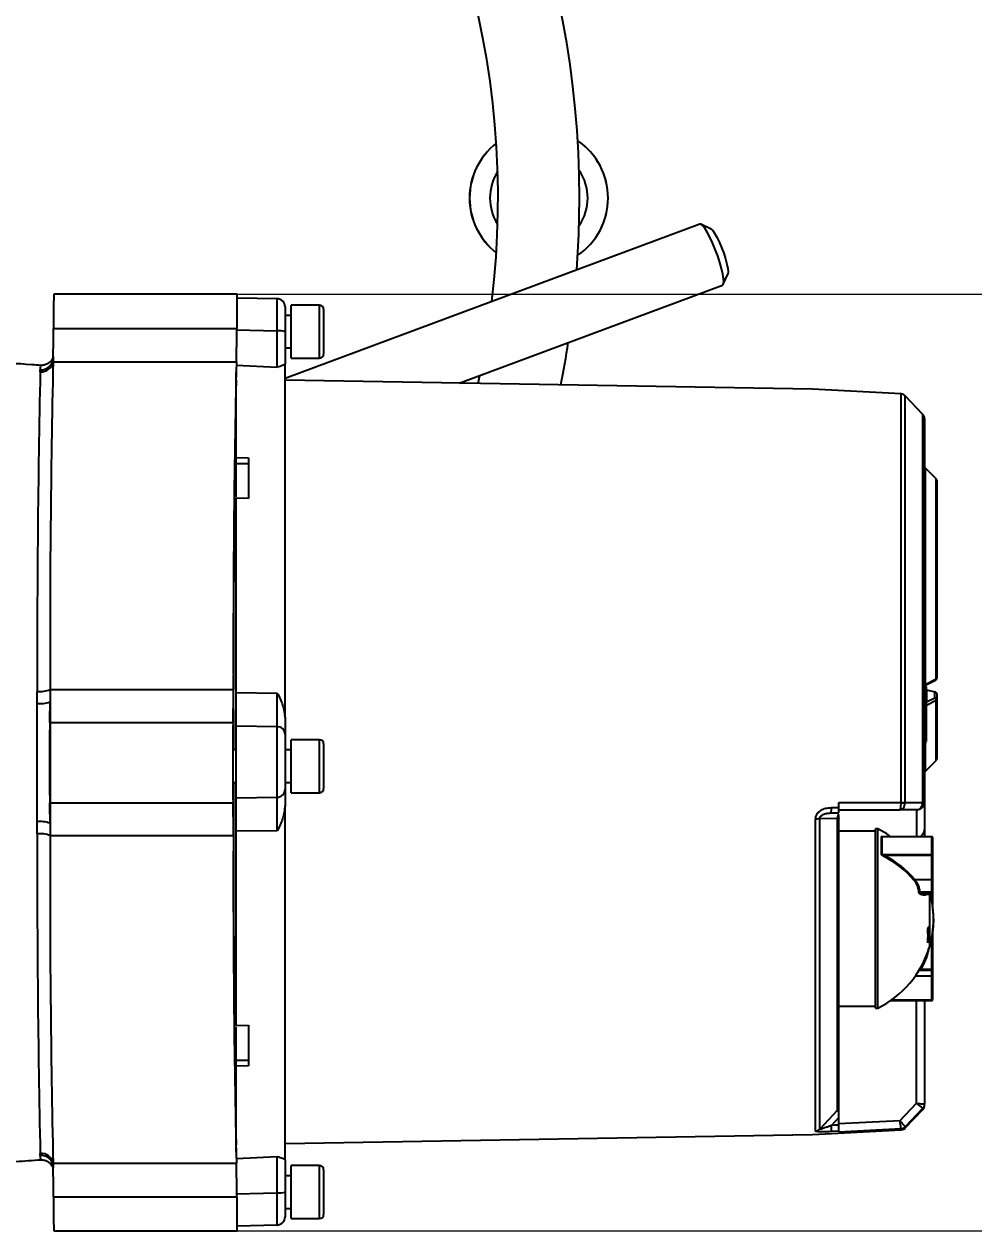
# Model space of a CAD drawing. Header units: millimetres. Extents: x 1663 to 4708, y 540 to 2693.
# Drawn here: x 4122.5 to 4355.7, y 2133.3 to 2429.6 of the extents above; entities that cross this region are included whole.
import ezdxf

# ---------------------------------------------------------------- set-up
doc = ezdxf.new("R2010")
doc.units = ezdxf.units.MM
doc.layers.add('AM_5', color=3, linetype='Continuous', lineweight=25)
doc.styles.add('SLDTEXTSTYLE1', font='txt.shx', dxfattribs={"width": 0.7, "bigfont": 'gbcbig.shx'})
doc.dimstyles.new('SLDDIMSTYLE12$0', dxfattribs={"dimtxt": 12, "dimasz": 10, "dimexe": 0, "dimexo": 0.0625, "dimgap": 0.875, "dimtad": 1, "dimdec": 1, "dimlfac": 1.8, "dimrnd": 1e-09, "dimzin": 12, "dimdsep": 46, "dimtxsty": 'SLDTEXTSTYLE1', "dimcen": 0.09, "dimdle": 8.16, "dimclrd": 3, "dimclre": 3, "dimadec": 0, "dimazin": 3, "dimtfac": 1, "dimtdec": 1, "dimtofl": 0, "dimtmove": 0, "dimatfit": 3, "dimfxl": 0, "dimfrac": 2, "dimtolj": 1, "dimlwd": 5, "dimlwe": 5, "dimarcsym": 0})

# ---------------------------------------------------------------- blocks, each defined once
blk = doc.blocks.new('*D73')
at = {"layer": 'AM_5', "color": 3, "lineweight": 5, "transparency": 16777216}
blk.add_line((4174.86, 2363.24), (4424.79, 2363.24), dxfattribs=at)
at = {"layer": 'AM_5', "color": 3, "linetype": 'Continuous', "lineweight": 5, "transparency": 16777216}
for p, q in [((4424.79, 2353.24), (4424.79, 2143.28)), ((4174.86, 2133.28), (4424.79, 2133.28))]:
    blk.add_line(p, q, dxfattribs=at)
at = {"layer": 'AM_5', "color": 3, "transparency": 16777216}
for points in [[(4423.12, 2353.24), (4426.45, 2353.24), (4424.79, 2363.24)], [(4423.12, 2143.28), (4426.45, 2143.28), (4424.79, 2133.28)]]:
    blk.add_solid(points, dxfattribs=at)
at = {"layer": 'Defpoints', "color": 0, "transparency": 16777216}
for p in [(4174.8, 2363.24), (4174.8, 2133.28), (4424.79, 2133.28)]:
    blk.add_point(p, dxfattribs=at)
at = {"layer": 'AM_5', "color": 0, "transparency": 16777216, "insert": (4417.91, 2248.26), "char_height": 12, "attachment_point": 5, "rotation": 90, "style": 'SLDTEXTSTYLE1'}
blk.add_mtext('\\A1;230', dxfattribs=at)

msp = doc.modelspace()

# ---------------------------------------------------------------- linework, layer by layer
at = {"color": 7, "linetype": 'Continuous', "lineweight": 25}
for p, q in [((4288.406, 2380.491), (4186.574, 2342.57)), ((4291.155, 2379.281), (4288.679, 2380.459)), ((4294.175, 2365.7), (4295.277, 2368.211)), ((4229.359, 2341.43), (4293.99, 2365.497)), ((4174.8, 2363.24), (4129.802, 2363.24)), ((4184.609, 2362.151), (4174.8, 2362.322)), ((4184.609, 2354.257), (4184.609, 2362.151)), ((4195.055, 2360.566), (4188.055, 2360.566)), ((4188.055, 2347.566), (4188.055, 2360.566)), ((4195.055, 2347.566), (4195.055, 2360.566)), ((4196.055, 2359.566), (4196.055, 2348.566)), ((4188.055, 2358.066), (4186.574, 2358.066)), ((4129.711, 2354.868), (4174.709, 2354.868)), ((4174.574, 2354.507), (4184.609, 2354.257)), ((4186.574, 2350.066), (4188.055, 2350.066)), ((4129.663, 2347.654), (4129.651, 2347.412)), ((4129.654, 2347.438), (4129.661, 2347.57)), ((4188.055, 2347.566), (4195.055, 2347.566)), ((4129.636, 2346.64), (4174.634, 2346.64)), ((4174.574, 2345.856), (4184.679, 2345.339)), ((4316.101, 2339.916), (4186.574, 2342.176)), ((4234.296, 2343.268), (4233.88, 2341.351)), ((4337.829, 2338.777), (4316.101, 2339.916)), ((4337.829, 2238.443), (4337.829, 2338.777)), ((4343.162, 2333.755), (4338.839, 2338.311)), ((4338.839, 2238.494), (4338.839, 2338.311)), ((4343.162, 2238.526), (4343.162, 2333.755)), ((4174.574, 2323.185), (4177.574, 2323.074)), ((4174.574, 2321.65), (4174.574, 2323.185)), ((4174.574, 2321.66), (4174.477, 2321.558)), ((4174.574, 2321.66), (4174.477, 2321.558)), ((4177.574, 2321.65), (4174.574, 2321.65)), ((4174.574, 2321.455), (4174.729, 2321.618)), ((4343.721, 2320.667), (4343.721, 2267.444)), ((4343.721, 2320.667), (4346.428, 2317.95)), ((4346.428, 2268.804), (4346.428, 2317.95)), ((4177.574, 2313.079), (4174.574, 2313.19)), ((4343.574, 2267.084), (4343.581, 2267.156)), ((4343.574, 2266.903), (4344.074, 2266.903)), ((4343.574, 2266.775), (4344.074, 2266.775)), ((4343.721, 2267.444), (4346.428, 2268.804)), ((4343.853, 2267.279), (4346.298, 2268.506)), ((4343.853, 2267.279), (4346.298, 2268.506)), ((4344.074, 2266.775), (4344.074, 2266.903)), ((4128.891, 2266.187), (4173.89, 2266.187)), ((4174.574, 2265.464), (4184.679, 2265.345)), ((4343.574, 2266.712), (4344.074, 2266.712)), ((4343.574, 2266.52), (4344.074, 2266.52)), ((4344.074, 2266.52), (4344.074, 2266.712)), ((4344.074, 2266.121), (4344.074, 2266.52)), ((4344.074, 2266.104), (4346.074, 2265.636)), ((4344.074, 2266.104), (4344.074, 2263.452)), ((4344.074, 2263.187), (4346.074, 2264.19)), ((4346.074, 2264.19), (4346.074, 2265.636)), ((4346.306, 2265.58), (4346.12, 2265.657)), ((4346.51, 2265.338), (4346.537, 2265.258)), ((4346.558, 2265.197), (4346.542, 2265.262)), ((4346.558, 2265.182), (4346.574, 2265.05)), ((4346.574, 2265.05), (4346.574, 2263.757)), ((4128.882, 2263.223), (4128.836, 2263.141)), ((4343.574, 2263.452), (4344.074, 2263.452)), ((4343.574, 2263.314), (4344.074, 2263.314)), ((4343.574, 2262.903), (4344.074, 2262.903)), ((4343.574, 2261.467), (4344.074, 2261.467)), ((4344.074, 2262.375), (4346.428, 2263.554)), ((4344.074, 2263.314), (4344.074, 2263.452)), ((4344.074, 2262.903), (4344.074, 2263.314)), ((4344.074, 2255.284), (4344.074, 2261.467)), ((4346.428, 2248.79), (4346.428, 2263.554)), ((4128.815, 2258.11), (4173.813, 2258.11)), ((4174.574, 2257.262), (4184.609, 2257.113)), ((4184.609, 2239.759), (4184.609, 2257.113)), ((4343.574, 2255.284), (4344.074, 2255.284)), ((4195.055, 2253.862), (4188.055, 2253.862)), ((4188.055, 2240.862), (4188.055, 2253.862)), ((4195.055, 2240.862), (4195.055, 2253.862)), ((4196.055, 2252.862), (4196.055, 2241.862)), ((4343.574, 2253.848), (4344.074, 2253.848)), ((4343.574, 2253.436), (4344.074, 2253.436)), ((4344.074, 2253.42), (4343.574, 2253.42)), ((4343.574, 2253.299), (4344.074, 2253.299)), ((4343.721, 2253.299), (4343.721, 2246.082)), ((4344.074, 2253.436), (4344.074, 2253.848)), ((4174.574, 2251.362), (4173.817, 2251.362)), ((4188.055, 2251.362), (4186.574, 2251.362)), ((4343.721, 2246.082), (4346.428, 2248.79)), ((4173.822, 2243.362), (4174.574, 2243.362)), ((4186.574, 2243.362), (4188.055, 2243.362)), ((4188.055, 2240.862), (4195.055, 2240.862)), ((4128.815, 2238.411), (4173.813, 2238.411)), ((4174.574, 2239.61), (4184.609, 2239.759)), ((4320.709, 2237.218), (4322.574, 2237.251)), ((4322.574, 2238.427), (4337.829, 2238.425)), ((4322.574, 2237.251), (4322.574, 2238.427)), ((4337.829, 2238.443), (4337.829, 2238.425)), ((4338.835, 2238.425), (4338.839, 2238.494)), ((4338.839, 2238.494), (4343.161, 2238.486)), ((4343.162, 2238.526), (4343.161, 2238.486)), ((4343.574, 2238.646), (4343.568, 2238.486)), ((4316.829, 2157.784), (4316.829, 2234.459)), ((4317.839, 2234.53), (4322.162, 2234.613)), ((4317.839, 2158.245), (4317.839, 2234.53)), ((4320.176, 2235.877), (4320.669, 2235.924)), ((4320.656, 2235.903), (4322.574, 2235.936)), ((4322.162, 2234.613), (4322.162, 2162.832)), ((4322.574, 2236.646), (4337.525, 2236.646)), ((4322.574, 2234.462), (4322.574, 2235.287)), ((4337.525, 2236.646), (4337.753, 2236.708)), ((4337.525, 2236.646), (4337.57, 2236.699)), ((4341.574, 2236.646), (4337.525, 2236.646)), ((4341.574, 2236.646), (4341.574, 2230.043)), ((4128.882, 2233.298), (4128.836, 2233.38)), ((4184.679, 2231.527), (4174.574, 2231.408)), ((4331.574, 2231.463), (4322.574, 2231.463)), ((4332.074, 2231.963), (4331.574, 2231.963)), ((4331.574, 2198.305), (4331.574, 2231.963)), ((4332.074, 2198.305), (4332.074, 2231.963)), ((4343.574, 2232.395), (4343.574, 2230.043)), ((4128.891, 2230.334), (4173.89, 2230.334)), ((4332.995, 2225.715), (4332.995, 2230.053)), ((4333.091, 2230.03), (4333.091, 2225.697)), ((4345.374, 2230.03), (4333.091, 2230.03)), ((4345.374, 2230.043), (4333.139, 2230.043)), ((4345.374, 2230.043), (4345.374, 2230.03)), ((4345.374, 2225.697), (4345.374, 2230.03)), ((4345.574, 2229.843), (4345.574, 2225.551)), ((4333.091, 2225.697), (4345.374, 2225.697)), ((4345.374, 2225.445), (4333.662, 2225.445)), ((4345.374, 2225.697), (4345.374, 2225.445)), ((4345.374, 2219.529), (4345.374, 2225.445)), ((4345.574, 2225.551), (4345.574, 2219.635)), ((4345.612, 2225.369), (4345.574, 2225.369)), ((4345.574, 2223.096), (4345.612, 2223.096)), ((4341.194, 2219.529), (4345.374, 2219.529)), ((4345.374, 2216.507), (4345.374, 2219.529)), ((4345.612, 2221.35), (4345.574, 2221.35)), ((4345.612, 2221.077), (4345.574, 2221.077)), ((4345.574, 2219.635), (4345.574, 2216.411)), ((4345.574, 2219.387), (4345.612, 2219.387)), ((4342.349, 2216.507), (4345.374, 2216.507)), ((4345.374, 2216.507), (4345.374, 2216.218)), ((4345.574, 2219.18), (4345.612, 2219.18)), ((4345.574, 2218.002), (4345.612, 2218.002)), ((4345.612, 2217.431), (4345.574, 2217.431)), ((4345.574, 2216.411), (4345.574, 2216.156)), ((4345.374, 2216.218), (4342.652, 2216.218)), ((4343.626, 2215.956), (4345.374, 2215.956)), ((4344.771, 2215.956), (4344.771, 2208.105)), ((4344.774, 2215.956), (4344.774, 2202.963)), ((4345.341, 2214.659), (4345.374, 2214.659)), ((4345.374, 2215.956), (4345.374, 2216.218)), ((4345.374, 2214.659), (4345.374, 2215.956)), ((4345.374, 2214.659), (4345.374, 2214.487)), ((4345.574, 2216.176), (4345.574, 2214.59)), ((4345.574, 2214.59), (4345.574, 2214.545)), ((4345.574, 2214.59), (4345.574, 2213.249)), ((4344.771, 2204.712), (4344.419, 2204.712)), ((4344.771, 2204.712), (4344.771, 2202.963)), ((4345.374, 2203.979), (4345.374, 2205.439)), ((4345.574, 2206.678), (4345.574, 2203.827)), ((4344.771, 2202.963), (4344.774, 2202.963)), ((4345.374, 2203.971), (4345.051, 2203.971)), ((4345.054, 2203.979), (4345.374, 2203.979)), ((4345.374, 2203.971), (4345.374, 2203.979)), ((4345.374, 2197.539), (4345.374, 2203.971)), ((4345.574, 2203.827), (4345.574, 2203.771)), ((4345.574, 2203.771), (4345.574, 2197.5)), ((4345.612, 2201.269), (4345.574, 2201.269)), ((4345.612, 2199.742), (4345.574, 2199.742)), ((4345.574, 2199.203), (4345.612, 2199.203)), ((4331.574, 2187.963), (4331.574, 2198.305)), ((4332.074, 2187.963), (4332.074, 2198.305)), ((4341.349, 2195.893), (4345.374, 2195.893)), ((4342.351, 2197.3), (4345.374, 2197.3)), ((4342.652, 2197.539), (4345.374, 2197.539)), ((4345.374, 2197.539), (4345.374, 2197.3)), ((4345.374, 2195.893), (4345.374, 2197.3)), ((4345.374, 2189.977), (4345.374, 2195.893)), ((4345.574, 2197.714), (4345.612, 2197.714)), ((4345.574, 2197.5), (4345.574, 2195.999)), ((4345.574, 2195.999), (4345.574, 2190.083)), ((4335.33, 2189.883), (4345.374, 2189.883)), ((4335.463, 2189.977), (4345.374, 2189.977)), ((4341.574, 2164.605), (4341.574, 2189.883)), ((4343.574, 2189.883), (4343.574, 2164.405)), ((4345.374, 2189.977), (4345.374, 2189.883)), ((4322.574, 2188.463), (4331.574, 2188.463)), ((4331.574, 2187.963), (4332.074, 2187.963)), ((4174.574, 2183.682), (4177.574, 2183.793)), ((4174.453, 2175.271), (4174.574, 2175.145)), ((4174.453, 2175.271), (4174.574, 2175.145)), ((4174.706, 2175.212), (4174.574, 2175.35)), ((4174.574, 2175.222), (4177.574, 2175.222)), ((4174.574, 2173.687), (4174.574, 2175.222)), ((4177.574, 2173.798), (4174.574, 2173.687)), ((4322.574, 2162.427), (4322.574, 2163.893)), ((4337.525, 2160.326), (4341.574, 2164.605)), ((4343.162, 2163.377), (4338.839, 2158.808)), ((4338.839, 2158.561), (4343.162, 2163.117)), ((4343.162, 2163.377), (4343.162, 2163.376)), ((4343.162, 2163.117), (4343.162, 2163.376)), ((4343.571, 2164.407), (4343.574, 2164.405)), ((4322.162, 2162.832), (4317.839, 2158.245)), ((4320.723, 2159.155), (4322.574, 2161.12)), ((4322.574, 2159.249), (4322.574, 2161.12)), ((4316.101, 2156.956), (4337.829, 2158.095)), ((4322.574, 2157.756), (4320.775, 2157.665)), ((4337.829, 2158.345), (4322.574, 2157.543)), ((4337.829, 2158.345), (4337.829, 2158.344)), ((4337.829, 2158.095), (4337.829, 2158.344)), ((4338.839, 2158.808), (4338.837, 2158.81)), ((4338.839, 2158.561), (4338.839, 2158.808)), ((4186.574, 2154.696), (4316.101, 2156.956)), ((4174.642, 2151.02), (4184.679, 2151.533)), ((4129.636, 2149.88), (4174.634, 2149.88)), ((4129.651, 2149.109), (4129.663, 2148.866)), ((4195.055, 2149.306), (4188.055, 2149.306)), ((4188.055, 2142.806), (4188.055, 2149.306)), ((4195.055, 2142.806), (4195.055, 2149.306)), ((4196.055, 2148.306), (4196.055, 2142.806)), ((4188.055, 2146.806), (4186.574, 2146.806)), ((4174.574, 2142.365), (4184.609, 2142.615)), ((4184.609, 2134.721), (4184.609, 2142.615)), ((4188.055, 2136.306), (4188.055, 2142.806)), ((4195.055, 2136.306), (4195.055, 2142.806)), ((4196.055, 2142.806), (4196.055, 2137.306)), ((4129.711, 2141.653), (4174.709, 2141.653)), ((4186.574, 2138.806), (4188.055, 2138.806)), ((4174.8, 2134.549), (4184.609, 2134.721)), ((4188.055, 2136.306), (4195.055, 2136.306)), ((4129.802, 2133.28), (4174.8, 2133.28))]:
    msp.add_line(p, q, dxfattribs=at)
at = {"color": 7, "linetype": 'Continuous', "lineweight": 25, "flags": 128}
for points in [[(4258.199, 2369.243), (4258.701, 2377.914), (4258.877, 2386.888)], [(4293.99, 2365.497), (4294.163, 2365.675), (4294.273, 2366.209), (4294.239, 2367.061), (4294.063, 2368.191), (4293.753, 2369.545), (4293.323, 2371.06), (4292.794, 2372.666), (4292.19, 2374.287), (4291.54, 2375.848), (4290.874, 2377.275), (4290.223, 2378.502), (4289.618, 2379.472), (4289.086, 2380.138), (4288.653, 2380.471), (4288.406, 2380.491)], [(4291.155, 2379.281), (4291.17, 2379.273), (4291.565, 2378.924), (4292.053, 2378.246), (4292.603, 2377.281), (4293.181, 2376.09), (4293.75, 2374.747), (4294.275, 2373.338), (4294.722, 2371.95), (4295.064, 2370.671), (4295.279, 2369.581), (4295.354, 2368.749), (4295.283, 2368.227), (4295.277, 2368.211)], [(4174.839, 2362.322), (4174.826, 2362.847), (4174.809, 2363.196), (4174.791, 2363.196), (4174.774, 2362.847), (4174.758, 2362.16), (4174.744, 2361.159), (4174.731, 2359.881), (4174.721, 2358.37), (4174.713, 2356.679), (4174.709, 2354.868)], [(4344.074, 2266.104), (4344.09, 2266.118), (4344.105, 2266.125), (4344.119, 2266.126), (4344.132, 2266.119), (4344.142, 2266.107), (4344.15, 2266.089)], [(4125.701, 2233.743), (4125.696, 2237.355), (4125.693, 2240.981), (4125.691, 2244.618), (4125.691, 2248.26), (4125.691, 2251.902), (4125.693, 2255.539), (4125.696, 2259.166), (4125.701, 2262.777)], [(4128.882, 2263.223), (4128.877, 2259.5), (4128.874, 2255.762), (4128.872, 2252.014), (4128.871, 2248.26), (4128.872, 2244.507), (4128.874, 2240.758), (4128.877, 2237.02), (4128.882, 2233.298)], [(4173.828, 2251.61), (4173.818, 2251.429), (4173.815, 2251.291)], [(4173.84, 2251.362), (4173.838, 2251.429), (4173.828, 2251.61)], [(4343.574, 2238.646), (4343.536, 2238.256), (4343.49, 2238.071)], [(4342.239, 2236.76), (4341.964, 2236.685), (4341.574, 2236.646)], [(4335.33, 2230.043), (4334.283, 2230.736), (4332.074, 2231.963)], [(4345.574, 2225.551), (4345.57, 2225.53), (4345.559, 2225.51), (4345.541, 2225.492), (4345.516, 2225.476), (4345.485, 2225.463), (4345.451, 2225.453), (4345.413, 2225.447), (4345.374, 2225.445)], [(4345.574, 2219.635), (4345.57, 2219.615), (4345.559, 2219.595), (4345.541, 2219.576), (4345.516, 2219.56), (4345.485, 2219.547), (4345.451, 2219.537), (4345.413, 2219.531), (4345.374, 2219.529)], [(4345.374, 2216.507), (4345.413, 2216.505), (4345.451, 2216.499), (4345.485, 2216.491), (4345.516, 2216.479), (4345.541, 2216.464), (4345.559, 2216.448), (4345.57, 2216.43), (4345.574, 2216.411)], [(4345.374, 2214.659), (4345.413, 2214.657), (4345.451, 2214.654), (4345.485, 2214.647), (4345.516, 2214.639), (4345.541, 2214.628), (4345.559, 2214.616), (4345.57, 2214.604), (4345.574, 2214.59)], [(4345.795, 2209.881), (4345.796, 2209.798), (4345.731, 2208.025), (4345.574, 2206.513), (4345.651, 2207.141), (4345.731, 2208.025), (4345.78, 2208.911), (4345.796, 2209.798), (4345.78, 2210.685), (4345.731, 2211.571), (4345.651, 2212.455), (4345.539, 2213.335), (4345.395, 2214.211), (4345.374, 2214.322)], [(4345.374, 2195.893), (4345.413, 2195.895), (4345.451, 2195.901), (4345.485, 2195.911), (4345.516, 2195.924), (4345.541, 2195.94), (4345.559, 2195.958), (4345.57, 2195.978), (4345.574, 2195.999)], [(4345.374, 2189.977), (4345.413, 2189.979), (4345.451, 2189.985), (4345.485, 2189.995), (4345.516, 2190.008), (4345.541, 2190.024), (4345.559, 2190.043), (4345.57, 2190.063), (4345.574, 2190.083)], [(4337.525, 2160.326), (4329.153, 2159.886), (4322.574, 2159.54)], [(4322.574, 2159.249), (4321.538, 2159.197), (4320.723, 2159.155)], [(4174.709, 2141.653), (4174.713, 2139.842), (4174.721, 2138.151), (4174.731, 2136.639), (4174.744, 2135.361), (4174.758, 2134.361), (4174.774, 2133.674), (4174.791, 2133.324), (4174.809, 2133.324), (4174.826, 2133.674), (4174.842, 2134.361), (4174.845, 2134.55)]]:
    msp.add_lwpolyline(points, dxfattribs=at)
at = {"color": 7, "linetype": 'Continuous', "lineweight": 25}
for centre, radius, start, end in [((4028.877, 2386.888), 230, 0, 169.16329), ((4028.877, 2386.888), 210, 353.04862, 87.41373), ((4248.877, 2386.888), 17.013, 127.81367, 180), ((4248.877, 2386.888), 17, 127.8432, 232.1568), ((4248.877, 2386.888), 17.013, 304.2276, 55.7724), ((4248.877, 2386.888), 17, 304.2613, 55.7387), ((4248.877, 2386.888), 12, 147.31654, 212.68346), ((4248.877, 2386.888), 12, 325.58849, 34.41151), ((4248.877, 2386.888), 17.013, 180, 232.18633), ((4326.864, 2356.908), 197.164, 178.15954, 180.59293), ((4184.574, 2360.152), 2, 0, 89), ((4195.055, 2359.566), 1, 0, 90), ((3592.753, 2354.811), 536.957, 359.23935, 0.0061), ((3852.707, 2353.679), 322.005, 358.74746, 0.21149), ((4185.09, 2348.928), 5.35, 73.8962, 95.15834), ((4028.877, 2386.888), 230, 348.49028, 351.12295), ((4126.681, 2347.698), 2.984, 265.72557, 354.99775), ((4195.055, 2348.566), 1, 270, 0), ((7191.172, 2276.621), 3065.437, 178.736305, 180.203246), ((4128.928, 2344.968), 2.481, 160.17317, 185.66552), ((4126.705, 2347.202), 2.985, 265.67984, 349.16146), ((7271.449, 2277.334), 3142.577, 178.736305, 180.203246), ((7316.447, 2277.334), 3142.577, 178.736305, 180.203246), ((8353.484, 2265.843), 4179.607, 178.95405, 180.198512), ((4337.75, 2337.279), 1.5, 43.5, 87), ((4342.074, 2332.722), 1.5, 0, 43.5), ((4346.077, 2317.597), 0.497, 0.01913, 45.13671), ((4346.074, 2317.597), 0.5, 0, 44.78845), ((4346.074, 2268.953), 0.5, 296.65477, 0), ((4346.382, 2268.995), 0.197, 283.44713, 347.66352), ((4126.42, 2272.405), 6.691, 264.28607, 291.67914), ((3871.321, 2265), 302.571, 358.69511, 0.22467), ((4346.114, 2265.61), 0.0477, 83.56984, 147.1736), ((4346.106, 2263.721), 0.47, 4.40195, 93.81126), ((4346.309, 2265.553), 0.0277, 97.12082, 149.1876), ((4126.447, 2270.044), 7.305, 264.13547, 289.0893), ((3948.578, 2263.011), 180.304, 358.44239, 0.06727), ((4343.961, 2263.621), 0.386, 180.21998, 206.0157), ((4346.326, 2263.782), 0.25, 294.15157, 354.20326), ((4656.071, 2248.26), 527.347, 178.92978, 181.07022), ((4701.069, 2248.26), 527.347, 178.92978, 181.07022), ((4184.579, 2255.117), 1.995, 0.12484, 89.13021), ((4195.055, 2252.862), 1, 0, 90), ((4346.074, 2249.143), 0.5, 315, 0), ((8308.88, 2230.038), 4134.998, 179.815372, 181.048433), ((4184.579, 2241.755), 1.995, 270.86979, 359.87516), ((4195.055, 2241.862), 1, 270, 0), ((3948.578, 2233.51), 180.304, 359.93273, 1.55761), ((3871.321, 2231.52), 302.571, 359.77533, 1.30489), ((4314.459, 2236.808), 6.263, 351.68873, 3.75601), ((4337.84, 2248.16), 9.717, 269.93778, 275.90091), ((4338.332, 2248.298), 9.886, 267.08331, 272.91669), ((4343.364, 2240.316), 1.842, 263.6552, 276.3448), ((4343.205, 2239.147), 0.622, 266.06043, 306.40294), ((4316.839, 2241.522), 7.063, 269.92254, 278.13904), ((4323.837, 2234.534), 1.677, 138.8706, 177.29896), ((4126.447, 2226.477), 7.305, 70.91082, 95.86448), ((7191.172, 2219.9), 3065.437, 179.796754, 181.263695), ((4126.42, 2224.116), 6.691, 68.32086, 95.71393), ((7271.449, 2219.186), 3142.577, 179.796754, 181.263695), ((7316.447, 2219.186), 3142.577, 179.796754, 181.263695), ((4333.09, 2230.241), 0.211, 243.21683, 270.08193), ((4345.374, 2229.843), 0.2, 0, 90), ((4345.381, 2229.836), 0.194, 2.04296, 91.90672), ((4333.09, 2225.957), 0.26, 248.67746, 270.24024), ((4334.16, 2225.092), 0.611, 144.63935, 168.38608), ((4323.381, 2204.601), 23.241, 39.96426, 63.74639), ((4345.398, 2225.519), 0.18, 10.17638, 97.42896), ((4323.364, 2204.539), 23.053, 39.96426, 63.74639), ((4341.361, 2219.219), 0.352, 118.33749, 158.79888), ((4342.329, 2216.792), 0.286, 238.36355, 274.10523), ((4345.378, 2216.414), 0.197, 269.06383, 359.03219), ((4342.697, 2216.002), 0.22, 101.86899, 187.14716), ((4321.296, 2209.963), 24.5, 343.39845, 14.15842), ((4345.374, 2216.156), 0.2, 270, 0), ((4345.375, 2214.591), 0.199, 274.89096, 359.84207), ((4345.374, 2214.545), 0.2, 277.47638, 0), ((4336.514, 2212.564), 9.384, 326.76026, 331.6277), ((4327.781, 2205.724), 16.668, 354.15975, 5.84025), ((4336.514, 2209.172), 9.384, 326.76026, 331.6277), ((4321.292, 2209.963), 24.5, 296.10891, 343.39845), ((4345.395, 2203.799), 0.181, 8.81163, 96.68922), ((4345.374, 2203.771), 0.2, 0, 90), ((4342.864, 2198.008), 0.514, 221.98396, 245.63737), ((4345.422, 2197.255), 0.288, 58.21371, 99.59569), ((4345.374, 2197.5), 0.2, 270, 0), ((4345.374, 2190.083), 0.2, 270, 0), ((4342.069, 2164.408), 1.502, 316.65575, 359.9319), ((4342.081, 2164.406), 1.493, 316.39377, 359.98625), ((4342.074, 2164.149), 1.5, 316.5, 0), ((4330.695, 2171.092), 11.875, 224.06997, 226.8585), ((4316.752, 2159.288), 1.506, 272.9299, 316.1934), ((4294.04, 2157.472), 26.736, 0.41271, 3.60892), ((4337.746, 2159.847), 1.504, 273.13823, 316.44887), ((4337.751, 2159.843), 1.502, 272.97758, 316.40247), ((4337.75, 2159.593), 1.5, 273, 316.5), ((4129.561, 2151.632), 3.106, 176.93263, 197.22928), ((4126.681, 2148.823), 2.983, 4.85158, 94.27503), ((4126.705, 2149.319), 2.985, 10.83854, 94.32016), ((3592.753, 2141.71), 536.957, 359.9939, 0.76065), ((3852.707, 2142.841), 322.005, 359.78851, 1.25254), ((4195.055, 2148.306), 1, 0, 90), ((4185.09, 2147.944), 5.35, 264.84166, 286.1038), ((4326.864, 2139.613), 197.164, 179.40707, 181.84046), ((4184.574, 2136.72), 2, 271, 0), ((4195.055, 2137.306), 1, 270, 0)]:
    msp.add_arc(centre, radius, start, end, dxfattribs=at)
for points, knots in [([(4186.574, 2360.152), (4186.574, 2360.069), (4186.574, 2359.896), (4186.574, 2358.513), (4186.574, 2356.484), (4186.574, 2354.855), (4186.574, 2354.068)], [0, 0, 0, 0, 0.2412869, 0.5, 0.7587131, 1, 1, 1, 1]), ([(4184.679, 2345.339), (4184.678, 2345.614), (4184.678, 2345.984), (4184.672, 2346.939), (4184.668, 2347.618), (4184.662, 2348.433), (4184.652, 2349.451), (4184.64, 2350.763), (4184.626, 2352.392), (4184.615, 2353.616), (4184.609, 2354.257)], [0, 0, 0, 0, 0.2442906, 0.329037, 0.4144904, 0.500125, 0.5979935, 0.7157718, 0.8510735, 1, 1, 1, 1]), ([(4186.574, 2354.068), (4186.574, 2353.308), (4186.574, 2351.794), (4186.574, 2349.665), (4186.574, 2347.708), (4186.574, 2346.644), (4186.574, 2346.11)], [0, 0, 0, 0, 0.2507669, 0.5000113, 0.749245, 1, 1, 1, 1]), ([(4129.668, 2347.973), (4129.661, 2347.946), (4129.645, 2347.879), (4129.569, 2347.649), (4129.384, 2347.255), (4129.017, 2346.744), (4128.428, 2346.233), (4127.638, 2345.89), (4126.986, 2345.747), (4126.653, 2345.815), (4126.619, 2345.822)], [0, 0, 0, 0, 0.0988141, 0.2481759, 0.38361338, 0.51716417, 0.66205203, 0.81883894, 0.98183427, 1, 1, 1, 1]), ([(4129.663, 2347.682), (4129.661, 2347.565), (4129.656, 2347.268), (4129.647, 2346.896), (4129.64, 2346.726), (4129.636, 2346.64)], [0, 0, 0, 0, 0.2461834, 0.6204204, 1, 1, 1, 1]), ([(4126.602, 2345.782), (4125.864, 2345.842), (4121.515, 2346.193), (4113.539, 2346.524), (4102.694, 2346.76), (4091.863, 2346.654), (4081.059, 2346.227), (4071.674, 2345.625), (4065.905, 2345.037), (4063.715, 2344.814)], [0, 0, 0, 0, 0.0352985, 0.207858, 0.3801201, 0.5520874, 0.723762, 0.8951454, 1, 1, 1, 1]), ([(4126.48, 2344.225), (4126.477, 2344.324), (4126.471, 2344.501), (4126.463, 2344.655), (4126.459, 2344.723)], [0, 0, 0, 0, 0.559997, 1, 1, 1, 1]), ([(4174.574, 2323.185), (4174.574, 2325.073), (4174.574, 2328.847), (4174.574, 2333.689), (4174.574, 2337.902), (4174.574, 2341.303), (4174.574, 2343.409), (4174.574, 2344.136), (4174.574, 2344.236)], [0, 0, 0, 0, 0.1937913, 0.3875826, 0.5813739, 0.7751653, 0.9689566, 1, 1, 1, 1]), ([(4186.574, 2346.11), (4186.429, 2345.99), (4186.136, 2345.748), (4185.166, 2345.476), (4184.679, 2345.339)], [0, 0, 0, 0, 0.4975573, 1, 1, 1, 1]), ([(4343.574, 2332.722), (4343.574, 2332.636), (4343.574, 2332.46), (4343.574, 2331.032), (4343.574, 2328.729), (4343.574, 2325.481), (4343.574, 2321.359), (4343.574, 2316.435), (4343.574, 2310.813), (4343.574, 2304.567), (4343.574, 2297.719), (4343.574, 2290.267), (4343.574, 2282.262), (4343.574, 2273.827), (4343.574, 2265.101), (4343.574, 2256.239), (4343.574, 2247.381), (4343.574, 2241.542), (4343.574, 2238.646)], [0, 0, 0, 0, 0.0612816, 0.1235957, 0.1866179, 0.25, 0.3133821, 0.3764043, 0.4387184, 0.5, 0.5612816, 0.6235957, 0.6866179, 0.75, 0.8133821, 0.8764043, 0.9387184, 1, 1, 1, 1]), ([(4174.574, 2313.54), (4174.574, 2314.654), (4174.574, 2317.518), (4174.574, 2320.083), (4174.574, 2321.65)], [0, 0, 0, 0, 0.3888049, 1, 1, 1, 1]), ([(4346.574, 2317.597), (4346.574, 2317.435), (4346.574, 2317.108), (4346.574, 2316.011), (4346.574, 2314.459), (4346.574, 2312.427), (4346.574, 2309.966), (4346.574, 2307.133), (4346.574, 2304.001), (4346.574, 2300.622), (4346.574, 2297.006), (4346.574, 2293.154), (4346.574, 2289.105), (4346.574, 2284.941), (4346.574, 2280.755), (4346.574, 2276.642), (4346.574, 2272.672), (4346.574, 2270.184), (4346.574, 2268.953)], [0, 0, 0, 0, 0.0609226, 0.1231775, 0.1863534, 0.25, 0.3136466, 0.3768225, 0.4390774, 0.5, 0.5609226, 0.6231775, 0.6863534, 0.75, 0.8136466, 0.8768225, 0.9390774, 1, 1, 1, 1]), ([(4343.603, 2267.129), (4343.609, 2267.129), (4343.629, 2267.126), (4343.696, 2267.187), (4343.798, 2267.247), (4343.85, 2267.278)], [0, 0, 0, 0, 0.160089, 0.568829, 1, 1, 1, 1]), ([(4343.845, 2267.277), (4343.844, 2267.276), (4343.824, 2267.26), (4343.792, 2267.262), (4343.752, 2267.279), (4343.728, 2267.327), (4343.72, 2267.387), (4343.72, 2267.425), (4343.721, 2267.444)], [0, 0, 0, 0, 0.0284628, 0.3120488, 0.569439, 0.7930567, 0.8963599, 1, 1, 1, 1]), ([(4346.297, 2268.508), (4346.309, 2268.514), (4346.342, 2268.531), (4346.381, 2268.578), (4346.423, 2268.665), (4346.426, 2268.749), (4346.428, 2268.804)], [0, 0, 0, 0, 0.14054677, 0.37738427, 0.59349249, 1, 1, 1, 1]), ([(4125.701, 2262.777), (4125.713, 2263.333), (4125.734, 2264.324), (4125.748, 2265.312), (4125.754, 2265.747)], [0, 0, 0, 0, 0.5599962, 1, 1, 1, 1]), ([(4128.891, 2266.187), (4128.89, 2265.68), (4128.889, 2264.914), (4128.885, 2263.935), (4128.883, 2263.461), (4128.882, 2263.223)], [0, 0, 0, 0, 0.49355474, 0.74596906, 1, 1, 1, 1]), ([(4174.574, 2257.262), (4174.574, 2257.488), (4174.574, 2257.94), (4174.574, 2259.819), (4174.574, 2262.364), (4174.574, 2264.43), (4174.574, 2265.464)], [0, 0, 0, 0, 0.2500652, 0.4994456, 0.7493864, 1, 1, 1, 1]), ([(4184.609, 2257.113), (4184.615, 2257.209), (4184.626, 2257.393), (4184.638, 2257.995), (4184.649, 2258.611), (4184.656, 2259.153), (4184.668, 2260.248), (4184.677, 2262.206), (4184.678, 2264.313), (4184.679, 2265.345)], [0, 0, 0, 0, 0.1490594, 0.2844868, 0.3652537, 0.4374076, 0.5004523, 0.7554677, 1, 1, 1, 1]), ([(4184.679, 2265.345), (4185.166, 2264.373), (4186.136, 2262.44), (4186.429, 2260.293), (4186.574, 2259.225)], [0, 0, 0, 0, 0.5024427, 1, 1, 1, 1]), ([(4343.686, 2266.381), (4343.685, 2266.389), (4343.685, 2266.405), (4343.666, 2266.415), (4343.637, 2266.413), (4343.61, 2266.402), (4343.598, 2266.397)], [0, 0, 0, 0, 0.2529378, 0.5115718, 0.7641223, 1, 1, 1, 1]), ([(4343.686, 2266.381), (4343.711, 2266.351), (4343.765, 2266.286), (4343.895, 2266.18), (4344.004, 2266.134), (4344.074, 2266.104)], [0, 0, 0, 0, 0.2371866, 0.5009298, 1, 1, 1, 1]), ([(4346.074, 2265.636), (4346.114, 2265.628), (4346.187, 2265.615), (4346.255, 2265.582), (4346.286, 2265.567)], [0, 0, 0, 0, 0.5446687, 1, 1, 1, 1]), ([(4346.402, 2263.757), (4346.388, 2263.8), (4346.356, 2263.892), (4346.282, 2264.012), (4346.185, 2264.121), (4346.115, 2264.165), (4346.074, 2264.19)], [0, 0, 0, 0, 0.232288, 0.5000695, 0.7060845, 1, 1, 1, 1]), ([(4346.286, 2265.567), (4346.326, 2265.54), (4346.413, 2265.484), (4346.499, 2265.362), (4346.561, 2265.215), (4346.569, 2265.111), (4346.574, 2265.05)], [0, 0, 0, 0, 0.2335825, 0.4987544, 0.7053631, 1, 1, 1, 1]), ([(4346.286, 2265.514), (4346.326, 2265.49), (4346.413, 2265.439), (4346.499, 2265.331), (4346.561, 2265.199), (4346.569, 2265.105), (4346.574, 2265.05)], [0, 0, 0, 0, 0.23326434, 0.4987609, 0.70343082, 1, 1, 1, 1]), ([(4346.55, 2265.221), (4346.553, 2265.211), (4346.573, 2265.157), (4346.574, 2265.099), (4346.574, 2265.05)], [0, 0, 0, 0, 0.1724706, 1, 1, 1, 1]), ([(4344.074, 2261.467), (4344.074, 2261.789), (4344.074, 2262.193), (4344.074, 2262.621), (4344.074, 2262.803), (4344.074, 2262.863), (4344.074, 2262.903)], [0, 0, 0, 0, 0.4996211, 0.6251499, 0.7494732, 1, 1, 1, 1]), ([(4346.428, 2263.554), (4346.428, 2263.586), (4346.428, 2263.651), (4346.411, 2263.722), (4346.402, 2263.757)], [0, 0, 0, 0, 0.4935537, 1, 1, 1, 1]), ([(4346.574, 2263.757), (4346.574, 2262.689), (4346.574, 2260.528), (4346.574, 2257.655), (4346.574, 2255.094), (4346.574, 2252.94), (4346.574, 2251.236), (4346.574, 2250.027), (4346.574, 2249.28), (4346.574, 2249.188), (4346.574, 2249.143)], [0, 0, 0, 0, 0.1218452, 0.246355, 0.3727067, 0.5, 0.6272933, 0.753645, 0.8781548, 1, 1, 1, 1]), ([(4186.574, 2259.225), (4186.574, 2258.673), (4186.574, 2257.571), (4186.574, 2256.352), (4186.574, 2255.465), (4186.574, 2255.236), (4186.574, 2255.122)], [0, 0, 0, 0, 0.250755, 0.4999887, 0.7492331, 1, 1, 1, 1]), ([(4186.574, 2255.122), (4186.574, 2254.964), (4186.574, 2254.637), (4186.574, 2253.056), (4186.574, 2250.887), (4186.574, 2248.436), (4186.574, 2245.985), (4186.574, 2243.816), (4186.574, 2242.235), (4186.574, 2241.908), (4186.574, 2241.75)], [0, 0, 0, 0, 0.1206435, 0.25, 0.3793565, 0.5, 0.6206435, 0.75, 0.8793565, 1, 1, 1, 1]), ([(4344.074, 2253.848), (4344.074, 2253.888), (4344.074, 2253.947), (4344.074, 2254.127), (4344.074, 2254.556), (4344.074, 2254.96), (4344.074, 2255.284)], [0, 0, 0, 0, 0.2505117, 0.3752446, 0.5001647, 1, 1, 1, 1]), ([(4186.574, 2241.75), (4186.574, 2241.636), (4186.574, 2241.407), (4186.574, 2240.52), (4186.574, 2239.301), (4186.574, 2238.199), (4186.574, 2237.647)], [0, 0, 0, 0, 0.2507669, 0.5000113, 0.749245, 1, 1, 1, 1]), ([(4174.574, 2231.408), (4174.574, 2232.44), (4174.574, 2234.502), (4174.574, 2237.046), (4174.574, 2238.928), (4174.574, 2239.383), (4174.574, 2239.61)], [0, 0, 0, 0, 0.2500466, 0.4994486, 0.7493959, 1, 1, 1, 1]), ([(4184.679, 2231.527), (4184.678, 2232.561), (4184.678, 2233.954), (4184.672, 2235.488), (4184.668, 2236.369), (4184.662, 2237.208), (4184.652, 2238.034), (4184.64, 2238.816), (4184.626, 2239.478), (4184.615, 2239.663), (4184.609, 2239.759)], [0, 0, 0, 0, 0.2442906, 0.329037, 0.4144904, 0.500125, 0.5979935, 0.7157717, 0.8510735, 1, 1, 1, 1]), ([(4186.574, 2237.647), (4186.429, 2236.578), (4186.136, 2234.432), (4185.166, 2232.499), (4184.679, 2231.527)], [0, 0, 0, 0, 0.4975573, 1, 1, 1, 1]), ([(4316.829, 2234.459), (4316.849, 2234.669), (4316.891, 2235.101), (4317.211, 2235.683), (4317.647, 2236.188), (4318.349, 2236.693), (4319.382, 2237.118), (4320.254, 2237.184), (4320.709, 2237.218)], [0, 0, 0, 0, 0.1207868, 0.2490761, 0.3731373, 0.5013754, 0.7404691, 1, 1, 1, 1]), ([(4322.574, 2235.936), (4322.574, 2235.955), (4322.574, 2235.993), (4322.574, 2236.289), (4322.574, 2236.719), (4322.574, 2237.074), (4322.574, 2237.251)], [0, 0, 0, 0, 0.24991859, 0.49987605, 0.74997273, 1, 1, 1, 1]), ([(4337.57, 2236.699), (4337.591, 2236.715), (4337.648, 2236.761), (4337.729, 2237.112), (4337.803, 2237.687), (4337.82, 2238.177), (4337.829, 2238.425)], [0, 0, 0, 0, 0.1562523, 0.4311744, 0.7127035, 1, 1, 1, 1]), ([(4337.753, 2236.708), (4337.831, 2236.723), (4338.065, 2236.768), (4338.406, 2237.113), (4338.726, 2237.687), (4338.798, 2238.177), (4338.835, 2238.425)], [0, 0, 0, 0, 0.138581, 0.419261, 0.7066865, 1, 1, 1, 1]), ([(4341.574, 2236.646), (4341.767, 2236.672), (4342.153, 2236.723), (4342.66, 2237.127), (4343.044, 2237.729), (4343.121, 2238.232), (4343.161, 2238.486)], [0, 0, 0, 0, 0.24349066, 0.48990244, 0.74228532, 1, 1, 1, 1]), ([(4343.568, 2238.486), (4343.523, 2238.248), (4343.431, 2237.756), (4342.988, 2237.176), (4342.487, 2236.843), (4342.016, 2236.676), (4341.728, 2236.657), (4341.574, 2236.646)], [0, 0, 0, 0, 0.2418431, 0.4991239, 0.7090059, 0.8444555, 1, 1, 1, 1]), ([(4343.574, 2238.646), (4343.574, 2238.569), (4343.574, 2238.415), (4343.574, 2237.147), (4343.574, 2235.208), (4343.574, 2233.328), (4343.574, 2232.395)], [0, 0, 0, 0, 0.248067, 0.5, 0.751933, 1, 1, 1, 1]), ([(4317.839, 2234.53), (4317.84, 2234.6), (4317.844, 2234.739), (4317.935, 2234.939), (4318.074, 2235.119), (4318.41, 2235.414), (4318.928, 2235.64), (4319.436, 2235.77), (4319.71, 2235.819), (4319.914, 2235.85), (4320.061, 2235.864), (4320.176, 2235.875)], [0, 0, 0, 0, 0.0695253, 0.1388965, 0.2130744, 0.2940266, 0.5856128, 0.7826221, 0.8435672, 0.8777205, 1, 1, 1, 1]), ([(4320.176, 2235.875), (4320.199, 2235.878), (4320.317, 2235.892), (4320.464, 2235.897), (4320.6, 2235.901), (4320.642, 2235.902), (4320.656, 2235.903)], [0, 0, 0, 0, 0.145933, 0.7388849, 0.9107963, 1, 1, 1, 1]), ([(4322.162, 2234.613), (4322.268, 2234.594), (4322.436, 2234.565), (4322.554, 2234.512), (4322.567, 2234.479), (4322.574, 2234.462)], [0, 0, 0, 0, 0.4463965, 0.7099365, 1, 1, 1, 1]), ([(4322.574, 2163.893), (4322.574, 2164.378), (4322.574, 2165.358), (4322.574, 2167.945), (4322.574, 2171.399), (4322.574, 2175.802), (4322.574, 2181.105), (4322.574, 2187.226), (4322.574, 2194.07), (4322.574, 2201.522), (4322.574, 2209.417), (4322.574, 2217.614), (4322.574, 2225.955), (4322.574, 2231.645), (4322.574, 2234.462)], [0, 0, 0, 0, 0.07964621, 0.16087728, 0.24358846, 0.32847039, 0.41398283, 0.49999999, 0.58601276, 0.67152525, 0.75641153, 0.83911847, 0.92035171, 1, 1, 1, 1]), ([(4125.754, 2230.774), (4125.744, 2231.327), (4125.728, 2232.315), (4125.709, 2233.307), (4125.701, 2233.743)], [0, 0, 0, 0, 0.55999703, 1, 1, 1, 1]), ([(4128.882, 2233.298), (4128.883, 2233.067), (4128.886, 2232.486), (4128.889, 2231.499), (4128.891, 2230.724), (4128.891, 2230.334)], [0, 0, 0, 0, 0.2461834, 0.6204204, 1, 1, 1, 1]), ([(4343.574, 2232.395), (4343.551, 2232.087), (4343.505, 2231.472), (4343.179, 2230.754), (4342.834, 2230.283), (4342.618, 2230.114), (4342.529, 2230.043)], [0, 0, 0, 0, 0.34595684, 0.69225741, 0.87207491, 1, 1, 1, 1]), ([(4332.995, 2230.053), (4332.997, 2230.06), (4333.002, 2230.076), (4333.049, 2230.082), (4333.115, 2230.073), (4333.174, 2230.052), (4333.197, 2230.043)], [0, 0, 0, 0, 0.1859468, 0.4155845, 0.7763374, 1, 1, 1, 1]), ([(4333.139, 2230.043), (4333.125, 2230.043), (4333.107, 2230.042), (4333.093, 2230.036), (4333.092, 2230.032), (4333.091, 2230.03)], [0, 0, 0, 0, 0.5949346, 0.7611585, 1, 1, 1, 1]), ([(4333.562, 2225.215), (4333.446, 2225.278), (4333.272, 2225.374), (4333.095, 2225.53), (4333.023, 2225.624), (4332.998, 2225.679), (4332.996, 2225.707), (4332.995, 2225.715)], [0, 0, 0, 0, 0.4935098, 0.7465115, 0.851032, 0.9564885, 1, 1, 1, 1]), ([(4333.091, 2225.697), (4333.091, 2225.693), (4333.093, 2225.684), (4333.104, 2225.668), (4333.128, 2225.645), (4333.199, 2225.6), (4333.379, 2225.523), (4333.547, 2225.476), (4333.662, 2225.445)], [0, 0, 0, 0, 0.0275852, 0.0617297, 0.104186, 0.1954073, 0.4521438, 1, 1, 1, 1]), ([(4342.179, 2216.548), (4342.176, 2216.609), (4342.16, 2216.943), (4342.014, 2217.609), (4341.623, 2218.544), (4341.243, 2219.061), (4341.033, 2219.347)], [0, 0, 0, 0, 0.06404267, 0.35441194, 0.64307395, 1, 1, 1, 1]), ([(4341.194, 2219.529), (4341.406, 2219.22), (4341.791, 2218.658), (4342.185, 2217.649), (4342.33, 2216.932), (4342.347, 2216.572), (4342.349, 2216.507)], [0, 0, 0, 0, 0.3540546, 0.642771, 0.9353249, 1, 1, 1, 1]), ([(4342.479, 2215.975), (4342.444, 2215.997), (4342.38, 2216.039), (4342.289, 2216.17), (4342.224, 2216.312), (4342.187, 2216.445), (4342.182, 2216.516), (4342.179, 2216.548)], [0, 0, 0, 0, 0.257956, 0.4849143, 0.7035846, 0.8642778, 1, 1, 1, 1]), ([(4342.349, 2216.507), (4342.352, 2216.49), (4342.358, 2216.452), (4342.398, 2216.383), (4342.463, 2216.313), (4342.553, 2216.25), (4342.617, 2216.229), (4342.652, 2216.218)], [0, 0, 0, 0, 0.1132161, 0.2576182, 0.4754186, 0.7185181, 1, 1, 1, 1]), ([(4344.06, 2215.956), (4344.053, 2215.939), (4343.944, 2215.652), (4343.401, 2215.651), (4342.766, 2215.874), (4342.479, 2215.975)], [0, 0, 0, 0, 0.03269483, 0.56094526, 1, 1, 1, 1]), ([(4342.652, 2216.218), (4342.968, 2216.077), (4343.35, 2215.907), (4343.585, 2215.984), (4343.626, 2215.997)], [0, 0, 0, 0, 0.827591, 1, 1, 1, 1]), ([(4344.505, 2202.577), (4344.494, 2202.296), (4344.47, 2201.666), (4343.952, 2200.086), (4343.28, 2198.63), (4342.75, 2197.711), (4342.652, 2197.539)], [0, 0, 0, 0, 0.22809537, 0.51026806, 0.90879384, 1, 1, 1, 1]), ([(4342.349, 2197.3), (4342.347, 2197.302), (4342.331, 2197.311), (4342.179, 2197.15), (4341.925, 2196.837), (4341.718, 2196.569), (4341.679, 2196.518)], [0, 0, 0, 0, 0.0905019, 0.4998815, 0.9038913, 1, 1, 1, 1]), ([(4342.24, 2197.267), (4342.242, 2197.268), (4342.256, 2197.279), (4342.296, 2197.295), (4342.342, 2197.304), (4342.367, 2197.298), (4342.373, 2197.297)], [0, 0, 0, 0, 0.045026, 0.4420798, 0.8769242, 1, 1, 1, 1]), ([(4342.652, 2197.539), (4342.634, 2197.524), (4342.589, 2197.485), (4342.519, 2197.426), (4342.449, 2197.37), (4342.397, 2197.33), (4342.37, 2197.311), (4342.355, 2197.301), (4342.352, 2197.301), (4342.349, 2197.3)], [0, 0, 0, 0, 0.1439658, 0.3732579, 0.5695399, 0.7311976, 0.8706056, 0.8914202, 1, 1, 1, 1]), ([(4174.574, 2175.222), (4174.574, 2176.789), (4174.574, 2179.354), (4174.574, 2182.218), (4174.574, 2183.332)], [0, 0, 0, 0, 0.6111951, 1, 1, 1, 1]), ([(4174.574, 2152.636), (4174.574, 2152.736), (4174.574, 2153.463), (4174.574, 2155.569), (4174.574, 2158.97), (4174.574, 2163.183), (4174.574, 2168.025), (4174.574, 2171.799), (4174.574, 2173.687)], [0, 0, 0, 0, 0.0310434, 0.2248347, 0.4186261, 0.6124174, 0.8062087, 1, 1, 1, 1]), ([(4322.162, 2162.832), (4322.268, 2162.972), (4322.436, 2163.195), (4322.554, 2163.569), (4322.567, 2163.782), (4322.574, 2163.893)], [0, 0, 0, 0, 0.4491912, 0.7120483, 1, 1, 1, 1]), ([(4341.574, 2164.605), (4341.731, 2164.59), (4342.024, 2164.561), (4342.502, 2164.514), (4343.009, 2164.462), (4343.45, 2164.419), (4343.532, 2164.411), (4343.571, 2164.407)], [0, 0, 0, 0, 0.1555123, 0.2909614, 0.5009118, 0.7579156, 1, 1, 1, 1]), ([(4343.162, 2163.377), (4343.127, 2163.404), (4343.057, 2163.458), (4342.675, 2163.754), (4342.163, 2164.15), (4341.77, 2164.454), (4341.574, 2164.605)], [0, 0, 0, 0, 0.257797, 0.5102609, 0.7566206, 1, 1, 1, 1]), ([(4322.574, 2161.12), (4322.574, 2161.347), (4322.574, 2161.8), (4322.574, 2162.218), (4322.574, 2162.427)], [0, 0, 0, 0, 0.50110476, 1, 1, 1, 1]), ([(4338.837, 2158.81), (4338.805, 2158.847), (4338.742, 2158.919), (4338.425, 2159.286), (4338.005, 2159.771), (4337.685, 2160.142), (4337.525, 2160.326)], [0, 0, 0, 0, 0.2578222, 0.5102459, 0.7566012, 1, 1, 1, 1]), ([(4337.829, 2158.345), (4337.821, 2158.393), (4337.807, 2158.487), (4337.733, 2158.967), (4337.636, 2159.601), (4337.562, 2160.085), (4337.525, 2160.326)], [0, 0, 0, 0, 0.2578222, 0.5102459, 0.7566012, 1, 1, 1, 1]), ([(4016.692, 2159.508), (4018.833, 2159.006), (4024.533, 2157.668), (4033.862, 2155.852), (4044.654, 2154.027), (4055.478, 2152.536), (4066.321, 2151.363), (4077.175, 2150.512), (4088.03, 2149.98), (4098.877, 2149.763), (4109.707, 2149.877), (4118.95, 2150.197), (4124.572, 2150.604), (4126.6, 2150.751)], [0, 0, 0, 0, 0.0596151, 0.1586817, 0.2575664, 0.3562726, 0.4548031, 0.5531604, 0.6513466, 0.7493636, 0.8472129, 0.9448956, 1, 1, 1, 1]), ([(4320.775, 2157.665), (4320.313, 2157.644), (4319.425, 2157.604), (4318.375, 2157.594), (4317.661, 2157.612), (4317.211, 2157.646), (4316.889, 2157.701), (4316.849, 2157.757), (4316.829, 2157.784)], [0, 0, 0, 0, 0.2593433, 0.4990822, 0.6285093, 0.7489001, 0.8765067, 1, 1, 1, 1]), ([(4320.723, 2159.155), (4320.441, 2159.048), (4320.062, 2158.903), (4319.502, 2158.699), (4318.952, 2158.504), (4318.504, 2158.355), (4318.259, 2158.288), (4318.222, 2158.279), (4318.098, 2158.247), (4317.951, 2158.217), (4317.846, 2158.215), (4317.841, 2158.235), (4317.839, 2158.245)], [0, 0, 0, 0, 0.250063, 0.3364114, 0.5001549, 0.749322, 0.750492, 0.7606097, 0.7889128, 0.8880153, 0.9439917, 1, 1, 1, 1]), ([(4322.574, 2157.756), (4322.574, 2157.795), (4322.574, 2157.872), (4322.574, 2158.223), (4322.574, 2158.698), (4322.574, 2159.065), (4322.574, 2159.249)], [0, 0, 0, 0, 0.250514, 0.5000704, 0.7499904, 1, 1, 1, 1]), ([(4126.459, 2151.798), (4126.465, 2151.885), (4126.476, 2152.04), (4126.479, 2152.217), (4126.48, 2152.295)], [0, 0, 0, 0, 0.55999622, 1, 1, 1, 1]), ([(4184.609, 2142.615), (4184.615, 2143.256), (4184.626, 2144.48), (4184.638, 2145.959), (4184.649, 2147.048), (4184.656, 2147.814), (4184.668, 2149.102), (4184.677, 2150.681), (4184.678, 2151.253), (4184.679, 2151.533)], [0, 0, 0, 0, 0.1490594, 0.2844868, 0.3652537, 0.4374076, 0.5004523, 0.7554677, 1, 1, 1, 1]), ([(4184.679, 2151.533), (4185.166, 2151.396), (4186.136, 2151.124), (4186.429, 2150.882), (4186.574, 2150.762)], [0, 0, 0, 0, 0.5024427, 1, 1, 1, 1]), ([(4126.612, 2150.683), (4126.703, 2150.698), (4127.108, 2150.762), (4127.793, 2150.585), (4128.52, 2150.216), (4129.033, 2149.751), (4129.358, 2149.302), (4129.519, 2148.982), (4129.56, 2148.868), (4129.575, 2148.826)], [0, 0, 0, 0, 0.060919, 0.2724063, 0.4521822, 0.6132282, 0.7630711, 0.9143164, 1, 1, 1, 1]), ([(4129.636, 2149.88), (4129.641, 2149.765), (4129.648, 2149.59), (4129.657, 2149.201), (4129.661, 2148.96), (4129.663, 2148.838)], [0, 0, 0, 0, 0.4935547, 0.7459691, 1, 1, 1, 1]), ([(4186.574, 2150.762), (4186.574, 2150.228), (4186.574, 2149.164), (4186.574, 2147.207), (4186.574, 2145.078), (4186.574, 2143.563), (4186.574, 2142.804)], [0, 0, 0, 0, 0.250755, 0.4999887, 0.7492331, 1, 1, 1, 1]), ([(4186.574, 2142.804), (4186.574, 2142.017), (4186.574, 2140.388), (4186.574, 2138.359), (4186.574, 2136.976), (4186.574, 2136.803), (4186.574, 2136.72)], [0, 0, 0, 0, 0.2412869, 0.5, 0.7587131, 1, 1, 1, 1])]:
    msp.add_open_spline(points, degree=3, knots=knots, dxfattribs=at)
for points in [[(4186.574, 2259.225), (4186.574, 2262.877), (4186.574, 2270.18), (4186.574, 2280.824), (4186.574, 2291.067), (4186.574, 2300.767), (4186.574, 2309.806), (4186.574, 2318.069), (4186.574, 2325.45), (4186.574, 2331.855), (4186.574, 2337.21), (4186.574, 2341.418), (4186.574, 2344.537), (4186.574, 2345.586), (4186.574, 2346.11)], [(4177.574, 2323.074), (4177.574, 2321.497), (4177.574, 2318.345), (4177.574, 2314.834), (4177.574, 2313.079)], [(4174.574, 2265.464), (4174.574, 2268.378), (4174.574, 2274.205), (4174.574, 2282.7), (4174.574, 2290.929), (4174.574, 2298.8), (4174.574, 2306.3), (4174.574, 2310.894), (4174.574, 2313.19)], [(4174.574, 2248.436), (4174.574, 2249.511), (4174.574, 2251.662), (4174.574, 2254.448), (4174.574, 2256.535), (4174.574, 2257.02), (4174.574, 2257.262)], [(4174.574, 2239.61), (4174.574, 2239.852), (4174.574, 2240.337), (4174.574, 2242.424), (4174.574, 2245.21), (4174.574, 2247.361), (4174.574, 2248.436)], [(4186.574, 2150.762), (4186.574, 2151.286), (4186.574, 2152.334), (4186.574, 2155.454), (4186.574, 2159.662), (4186.574, 2165.017), (4186.574, 2171.422), (4186.574, 2178.803), (4186.574, 2187.065), (4186.574, 2196.105), (4186.574, 2205.805), (4186.574, 2216.048), (4186.574, 2226.692), (4186.574, 2233.995), (4186.574, 2237.647)], [(4174.574, 2183.682), (4174.574, 2185.978), (4174.574, 2190.572), (4174.574, 2198.072), (4174.574, 2205.943), (4174.574, 2214.172), (4174.574, 2222.667), (4174.574, 2228.494), (4174.574, 2231.408)], [(4177.574, 2183.793), (4177.574, 2182.038), (4177.574, 2178.527), (4177.574, 2175.375), (4177.574, 2173.798)]]:
    msp.add_open_spline(points, degree=3, dxfattribs=at)

# ---------------------------------------------------------------- dimensions: what is measured, and where the dimension line sits
at = {"layer": 'AM_5'}
dim = msp.add_linear_dim(base=(4424.787, 2133.28), p1=(4174.8, 2363.24), p2=(4174.8, 2133.28), angle=90, text='230', dimstyle='SLDDIMSTYLE12$0', override={"dimlfac": 1}, dxfattribs=at)
dim.commit()
dim.dimension.update_dxf_attribs({"geometry": '*D73', "text_midpoint": (4417.912, 2248.26)})

doc.saveas('drawing.dxf')
